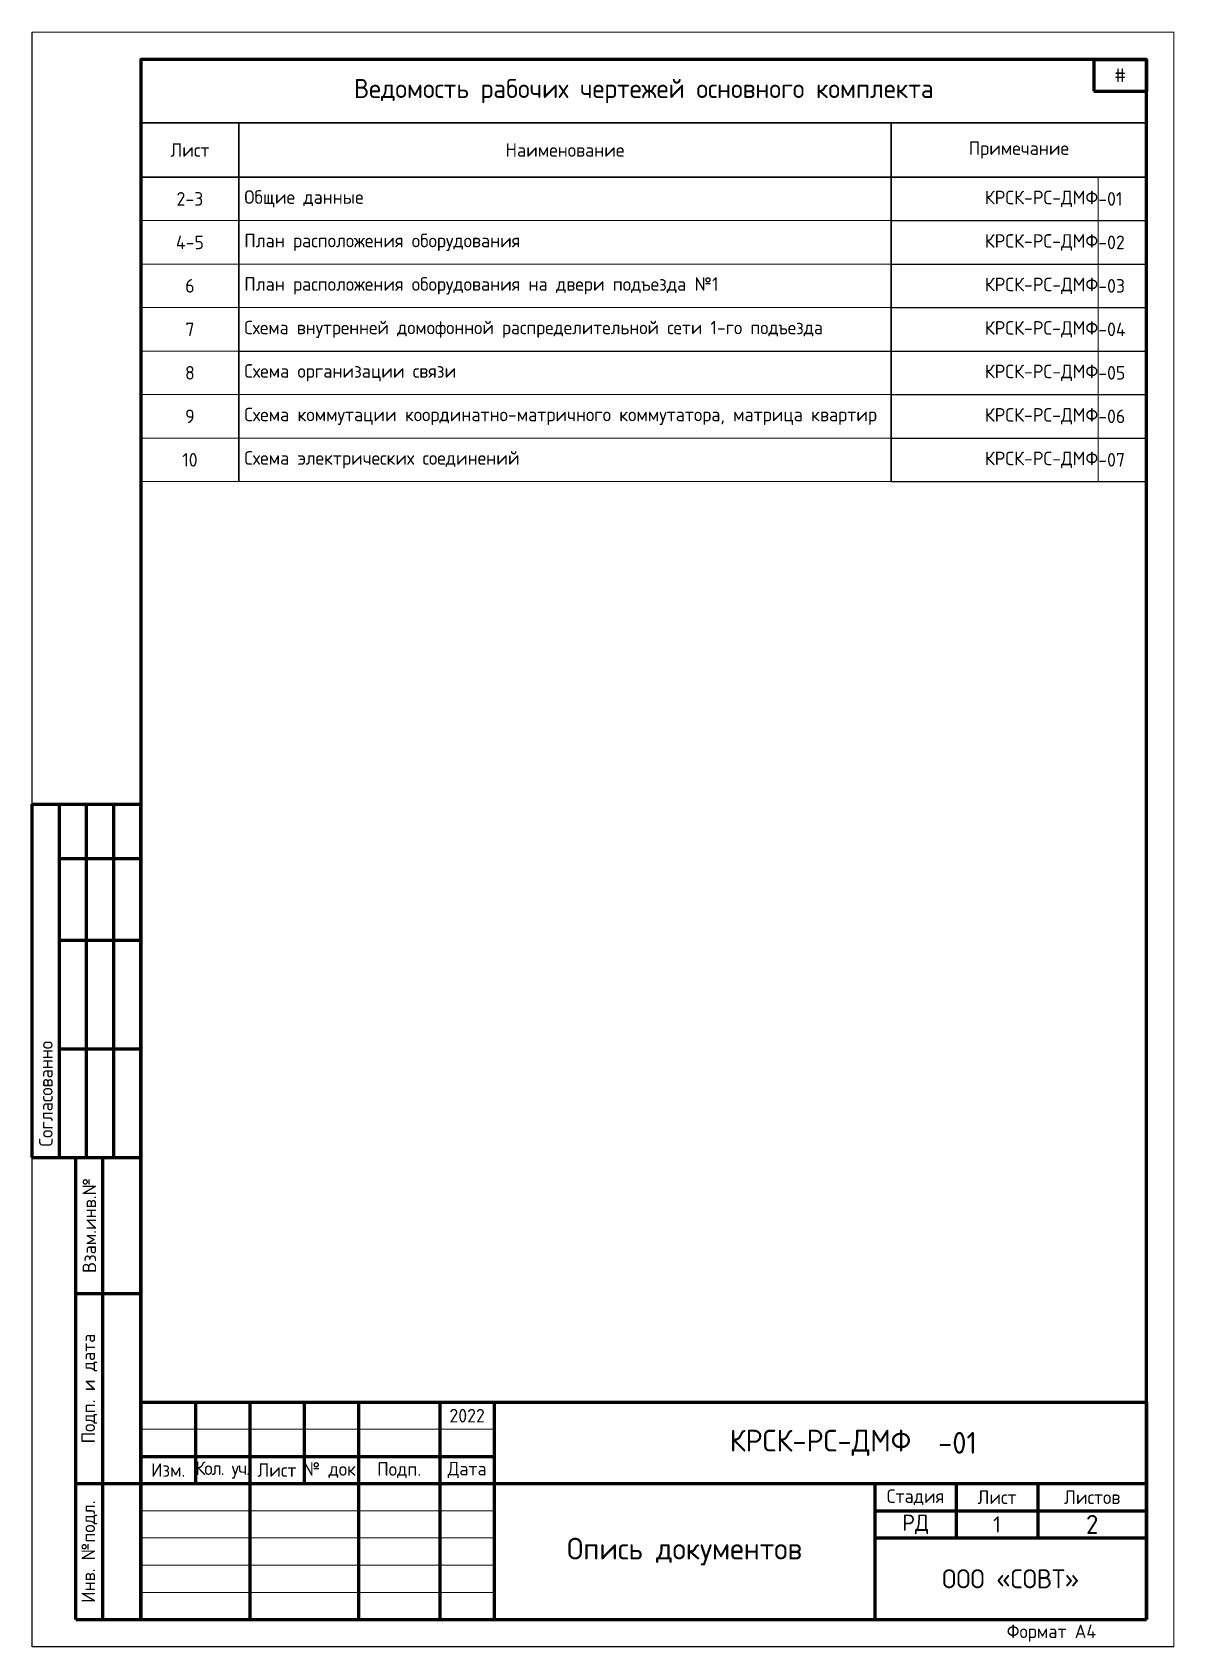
# Paper-space layout '3' of a CAD drawing. Header units: millimetres. Extents: x 0 to 210, y 0 to 297.
# The model-space entities are those that its viewports show. They can reach past a viewport. Long polylines and large blocks are cut down to what shows.
import ezdxf

# ---------------------------------------------------------------- set-up
doc = ezdxf.new("R2010")
doc.units = ezdxf.units.MM
doc.layers.add('(034) Оформление_0', color=7, linetype='Continuous', lineweight=9)
doc.layers.add('ВЭ', color=7, linetype='Continuous', plot=False)
doc.layers.add('ВЭ_', color=7, linetype='Continuous', plot=False)
doc.styles.get("Standard").update_dxf_attribs({"font": 'GOST Common.ttf'})

# ---------------------------------------------------------------- blocks, each defined once
blk = doc.blocks.new('*U37')
at = {"layer": '(034) Оформление_0', "lineweight": 60}
for p, q in [((20, 90), (8, 90)), ((13, 5), (13, 90)), ((20, 65), (8, 65)), ((20, 30), (8, 30))]:
    blk.add_line(p, q, dxfattribs=at)
at = {"layer": '(034) Оформление_0'}
blk.add_lwpolyline([(210, 297), (0, 297), (0, 0), (210, 0)], close=True, dxfattribs=at)
at = {"layer": '(034) Оформление_0', "lineweight": 60}
for points in [[(205, 5), (205, 292), (20, 292), (20, 5)], [(20, 90), (8, 90), (8, 5), (20, 5)]]:
    blk.add_lwpolyline(points, close=True, dxfattribs=at)
at = {"layer": '(034) Оформление_0', "char_height": 2.5, "attachment_point": 5, "rotation": 90}
for s, insert, width in [('Взам.инв.№', (10.5, 77.5), 25), ('Подп. и дата', (10.5, 47.5), 35), ('Инв. №подл.', (10.5, 17.5), 25)]:
    blk.add_mtext(s, dxfattribs=dict(at, insert=insert, width=width))
blk = doc.blocks.new('*T156')
at = {"layer": '(034) Оформление_0', "lineweight": 30, "transparency": 16777216}
for p, q in [((0, 0), (185, 0)), ((0, 0), (0, -66)), ((18, 0), (18, -66)), ((138, 0), (138, -66)), ((185, 0), (185, -10)), ((0, -10), (185, -10))]:
    blk.add_line(p, q, dxfattribs=at)
at = {"layer": '(034) Оформление_0', "lineweight": -2, "transparency": 16777216}
for p, q in [((185, -10), (185, -66)), ((138, -18), (185, -18)), ((138, -26), (185, -26)), ((138, -34), (185, -34)), ((18, -42), (185, -42)), ((138, -50), (185, -50)), ((138, -58), (185, -58)), ((138, -66), (185, -66))]:
    blk.add_line(p, q, dxfattribs=at)
at = {"layer": '(034) Оформление_0', "lineweight": 9, "transparency": 16777216}
for p, q in [((0, -18), (138, -18)), ((0, -26), (138, -26)), ((0, -34), (138, -34)), ((0, -42), (18, -42)), ((0, -50), (138, -50)), ((0, -58), (138, -58)), ((0, -66), (138, -66))]:
    blk.add_line(p, q, dxfattribs=at)
at = {"layer": 'Defpoints', "color": 8, "linetype": 'ByBlock', "lineweight": 0, "transparency": 16777216}
blk.add_line((176.11, -10), (176.11, -66), dxfattribs=at)
at = {"layer": '(034) Оформление_0', "color": 0, "transparency": 16777216}
for s, insert, char_height, width, attachment_point in [('Лист', (9, -5), 2.5, 18, 5), ('Наименование', (78, -5), 2.5, 120, 5), ('Примечание', (161.5, -5), 2.5, 47, 5), ('2-3', (9, -14), 2.5, 18, 5), ('{\\C256;Общие данные}', (19, -14), 2.5, 118, 4), ('{\\fGOST Common|b0|i0|c0;КРСК-РС-ДМФ', (176.11, -14), 2.5, 38.1081, 6), ('-01', (176.11, -14), 2.5, 8.8919, 4), ('4-5', (9, -22), 2.5, 18, 5), ('План расположения оборудования', (19, -22), 2.5, 118, 4), ('{\\fGOST Common|b0|i0|c0;КРСК-РС-ДМФ', (176.11, -22), 2.5, 38.1081, 6), ('-02', (176.11, -22), 2.5, 8.8919, 4), ('6', (9, -30), 2.5, 18, 5), ('План расположения оборудования на двери подъезда №1', (19, -30), 2.5, 118, 4), ('{\\fGOST Common|b0|i0|c0;КРСК-РС-ДМФ', (176.11, -30), 2.5, 38.1081, 6), ('-03', (176.11, -30), 2.5, 8.8919, 4), ('7', (9, -38), 2.5, 18, 5), ('{\\fGOST Common|b0|i0|c0;Схема внутренней домофонной распределительной сети 1-го подъезда', (19, -38), 2.4694, 118, 4), ('{\\fGOST Common|b0|i0|c0;КРСК-РС-ДМФ', (176.11, -38), 2.5, 38.1081, 6), ('-04', (176.11, -38), 2.5, 8.8919, 4), ('Схема организации связи', (19, -46), 2.5, 118, 4), ('{\\fGOST Common|b0|i0|c0;КРСК-РС-ДМФ', (176.11, -46), 2.5, 38.1081, 6), ('8', (9, -46), 2.5, 18, 5), ('-05', (176.11, -46), 2.5, 8.8919, 4), ('9', (9, -54), 2.5, 18, 5), ('Схема коммутации координатно-матричного коммутатора, матрица квартир', (19, -54), 2.5, 118, 4), ('{\\fGOST Common|b0|i0|c0;КРСК-РС-ДМФ', (176.11, -54), 2.5, 38.1081, 6), ('-06', (176.11, -54), 2.5, 8.8919, 4), ('10', (9, -62), 2.5, 18, 5), ('Схема электрических соединений', (19, -62), 2.5, 118, 4), ('{\\fGOST Common|b0|i0|c0;КРСК-РС-ДМФ', (176.11, -62), 2.5, 38.1081, 6), ('-07', (176.11, -62), 2.5, 8.8919, 4)]:
    blk.add_mtext(s, dxfattribs=dict(at, insert=insert, char_height=char_height, width=width, attachment_point=attachment_point))
blk = doc.blocks.new('*T308')
at = {"layer": '(034) Оформление_0', "lineweight": 60, "transparency": 16777216}
for p, q in [((0, 0), (185, 0)), ((0, 0), (0, -15)), ((7, 0), (7, -15)), ((17, 0), (17, -15)), ((40, 0), (40, -15)), ((55, 0), (55, -15)), ((65, 0), (65, -15)), ((175, 0), (175, -15)), ((185, 0), (185, -15)), ((175, -5), (185, -5)), ((0, -10), (65, -10)), ((0, -15), (185, -15))]:
    blk.add_line(p, q, dxfattribs=at)
at = {"layer": '(034) Оформление_0', "transparency": 16777216}
blk.add_line((0, -5), (65, -5), dxfattribs=at)
at = {"layer": '(034) Оформление_0', "color": 0, "lineweight": 60, "transparency": 16777216, "attachment_point": 5}
for s, insert, char_height, width in [('Лист', (180, -2.5), 2.5, 10), ('{\\fGOST Common|b0|i0|c0;КРСК-РС-ДМФ', (120, -7.5), 4, 110), ('Изм.', (3.5, -12.5), 2.5, 7), ('Лист', (12, -12.5), 2.5, 10), ('№ докум.', (28.5, -12.5), 2.5, 21), ('Подп.', (47.5, -12.5), 2.5, 15), ('Дата', (60, -12.5), 2.5, 10)]:
    blk.add_mtext(s, dxfattribs=dict(at, insert=insert, char_height=char_height, width=width))
blk = doc.blocks.new('*U307')
blk.add_blockref('*T308', (-185, 15))
blk = doc.blocks.new('*T395')
at = {"layer": '(034) Оформление_0', "color": 0, "lineweight": 60, "transparency": 16777216}
for p, q in [((0, 0), (0, 85)), ((0, 85), (12, 85)), ((5, 0), (5, 85)), ((12, 0), (12, 85)), ((0, 60), (12, 60)), ((0, 25), (12, 25)), ((0, 0), (12, 0))]:
    blk.add_line(p, q, dxfattribs=at)
at = {"layer": '(034) Оформление_0', "color": 0, "transparency": 16777216, "char_height": 2.5, "attachment_point": 5, "rotation": 90}
for s, insert, width in [('{\\C256;Взам.инв.№\\P}', (2.5, 72.5), 25), ('{\\C256;Подп. и дата\\P}', (2.5, 42.5), 35), ('{\\C256;Инв. №подл.\\P}', (2.5, 12.5), 25)]:
    blk.add_mtext(s, dxfattribs=dict(at, insert=insert, width=width))
blk = doc.blocks.new('*T471')
at = {"lineweight": 60, "transparency": 16777216}
for p, q in [((0, 0), (9.69, 0)), ((0, 0), (0, -5.814)), ((9.69, 0), (9.69, -5.814)), ((0, -5.814), (9.69, -5.814))]:
    blk.add_line(p, q, dxfattribs=at)
at = {"color": 0, "transparency": 16777216, "insert": (4.845, -2.907), "char_height": 2.5, "width": 9.69, "attachment_point": 5}
blk.add_mtext('#', dxfattribs=at)
blk = doc.blocks.new('*U470')
blk.add_blockref('*T471', (-9.69, 0))
blk = doc.blocks.new('*U394')
at = {"layer": '(034) Оформление_0'}
blk.add_lwpolyline([(210, 297), (0, 297), (0, 0), (210, 0)], close=True, dxfattribs=at)
at = {"layer": '(034) Оформление_0', "lineweight": 60}
blk.add_lwpolyline([(205, 5), (205, 292), (20, 292), (20, 5)], close=True, dxfattribs=at)
for name, p in [('*U470', (205, 292)), ('*T395', (8, 5)), ('*U307', (205, 5))]:
    blk.add_blockref(name, p)
at = {"insert": (187.5, 2.5), "char_height": 2.5, "width": 35, "attachment_point": 5}
blk.add_mtext('Формат А4', dxfattribs=at)
blk = doc.blocks.new('*T430')
at = {"layer": '(034) Оформление_0', "lineweight": 60, "transparency": 16777216}
for p, q in [((0, 0), (185, 0)), ((0, 0), (0, -40)), ((10, 0), (10, -15)), ((20, 0), (20, -40)), ((30, 0), (30, -15)), ((40, 0), (40, -40)), ((55, 0), (55, -40)), ((65, 0), (65, -40)), ((185, 0), (185, -40)), ((0, -10), (65, -10)), ((0, -15), (185, -15)), ((135, -15), (135, -40)), ((150, -15), (150, -25)), ((165, -15), (165, -25)), ((135, -20), (185, -20)), ((135, -25), (185, -25)), ((0, -40), (185, -40))]:
    blk.add_line(p, q, dxfattribs=at)
at = {"layer": '(034) Оформление_0', "transparency": 16777216}
for p, q in [((0, -5), (65, -5)), ((0, -20), (65, -20)), ((0, -25), (65, -25)), ((0, -30), (65, -30)), ((0, -35), (65, -35))]:
    blk.add_line(p, q, dxfattribs=at)
at = {"layer": '(034) Оформление_0', "color": 0, "lineweight": 50, "transparency": 16777216, "attachment_point": 5}
for s, insert, char_height, width in [('2022', (60, -2.5), 2.5, 10), ('{\\fGOST Common|b0|i0|c0;КРСК-РС-ДМФ', (125, -7.5), 4, 120), ('Изм.', (5, -12.5), 2.5, 10), ('{\\T0.9;Кол. уч.}', (15, -12.5), 2.5, 10), ('Лист', (25, -12.5), 2.5, 10), ('№ док.', (35, -12.5), 2.5, 10), ('Подп.', (47.5, -12.5), 2.5, 15), ('Дата', (60, -12.5), 2.5, 10), ('Стадия', (142.5, -17.5), 2.5, 15), ('Лист', (157.5, -17.5), 2.5, 15), ('Листов', (175, -17.5), 2.5, 20), ('РД', (142.5, -22.5), 3, 15), ('1', (157.5, -22.5), 3, 15), ('Опись документов', (100, -27.5), 4, 70), ('{\\fGOST Common|b0|i0|c0;ООО «СОВТ»', (160, -32.5), 3.5, 50)]:
    blk.add_mtext(s, dxfattribs=dict(at, insert=insert, char_height=char_height, width=width))
blk = doc.blocks.new('*T431')
at = {"layer": '(034) Оформление_0', "color": 0, "lineweight": 60, "transparency": 16777216}
for p, q in [((0, 0), (0, 65)), ((0, 65), (20, 65)), ((5, 0), (5, 65)), ((10, 0), (10, 65)), ((15, 0), (15, 65)), ((20, 0), (20, 65)), ((5, 55), (20, 55)), ((5, 40), (20, 40)), ((5, 20), (20, 20)), ((0, 0), (20, 0))]:
    blk.add_line(p, q, dxfattribs=at)
at = {"layer": '(034) Оформление_0', "color": 0, "transparency": 16777216, "insert": (2.5, 2), "char_height": 2.5, "width": 61, "attachment_point": 4, "rotation": 90}
blk.add_mtext('Согласованно', dxfattribs=at)
blk = doc.blocks.new('*T432')
at = {"layer": '(034) Оформление_0', "color": 0, "lineweight": 60, "transparency": 16777216}
for p, q in [((0, 0), (0, 85)), ((0, 85), (12, 85)), ((5, 0), (5, 85)), ((12, 0), (12, 85)), ((0, 60), (12, 60)), ((0, 25), (12, 25)), ((0, 0), (12, 0))]:
    blk.add_line(p, q, dxfattribs=at)
at = {"layer": '(034) Оформление_0', "color": 0, "transparency": 16777216, "char_height": 2.5, "attachment_point": 5, "rotation": 90}
for s, insert, width in [('{\\C256;Взам.инв.№\\P}', (2.5, 72.5), 25), ('{\\C256;Подп. и дата\\P}', (2.5, 42.5), 35), ('{\\C256;Инв. №подл.\\P}', (2.5, 12.5), 25)]:
    blk.add_mtext(s, dxfattribs=dict(at, insert=insert, width=width))
blk = doc.blocks.new('*T473')
at = {"lineweight": 60, "transparency": 16777216}
for p, q in [((0, 0), (9.69, 0)), ((0, 0), (0, -5.814)), ((9.69, 0), (9.69, -5.814)), ((0, -5.814), (9.69, -5.814))]:
    blk.add_line(p, q, dxfattribs=at)
at = {"color": 0, "transparency": 16777216, "insert": (4.845, -2.907), "char_height": 2.5, "width": 9.69, "attachment_point": 5}
blk.add_mtext('#', dxfattribs=at)
blk = doc.blocks.new('*U472')
blk.add_blockref('*T473', (-9.69, 0))
blk = doc.blocks.new('*U429')
at = {"layer": '(034) Оформление_0'}
blk.add_lwpolyline([(210, 297), (0, 297), (0, 0), (210, 0)], close=True, dxfattribs=at)
at = {"layer": '(034) Оформление_0', "lineweight": 60}
blk.add_lwpolyline([(205, 5), (205, 292), (20, 292), (20, 5)], close=True, dxfattribs=at)
for name, p in [('*U472', (205, 292)), ('*T431', (0, 90)), ('*T432', (8, 5)), ('*T430', (20, 45))]:
    blk.add_blockref(name, p)
at = {"insert": (187.5, 2.5), "char_height": 2.5, "width": 35, "attachment_point": 5}
blk.add_mtext('Формат А4', dxfattribs=at)

msp = doc.modelspace()

# ---------------------------------------------------------------- linework, layer by layer
at = {"layer": 'ВЭ'}
for points in [[(-0.72, -516.91), (209.28, -516.91), (209.28, -219.91), (-0.72, -219.91)], [(209.28, -813.91), (419.28, -813.91), (419.28, -516.91), (209.28, -516.91)]]:
    msp.add_lwpolyline(points, close=True, dxfattribs=at)

# ---------------------------------------------------------------- block references
at = {"layer": '(034) Оформление_0'}
msp.add_blockref('*U37', (-0.72, -516.91), dxfattribs=at)
for name, p in [('*U429', (209.28, -516.91)), ('*T156', (229.28, -236.56)), ('*U394', (209.28, -813.91))]:
    msp.add_blockref(name, p)

# ---------------------------------------------------------------- texts
for s, insert, char_height, width, attachment_point in [('Ведомость рабочих чертежей основного комплекта ', (321.78, -230.73), 3.5, 185, 5), ('-01', (375.94, -479.41), 4, 42.636, 4), ('2', (404.28, -494.41), 3.5, 20, 5)]:
    msp.add_mtext(s, dxfattribs=dict(at, insert=insert, char_height=char_height, width=width, attachment_point=attachment_point))

psp = doc.layouts.new('3')

# ---------------------------------------------------------------- viewports
at = {"layer": 'ВЭ_'}
psp.add_viewport(center=(105, 148.5), size=(210, 297), view_center_point=(314.28, -368.41), view_height=297, dxfattribs=at)

doc.saveas('drawing.dxf')
